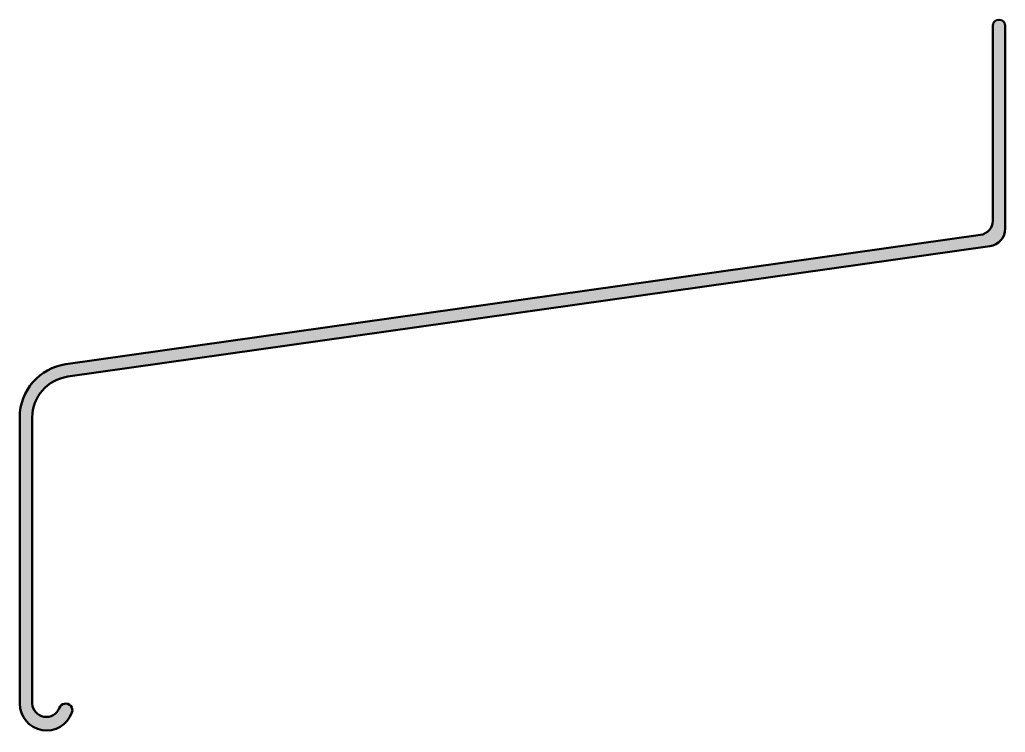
# Model space of a CAD drawing. Extents: x -110 to 0, y -80 to 0.
import ezdxf

# ---------------------------------------------------------------- set-up
doc = ezdxf.new("R2010")
doc.units = 0
doc.layers.add('0S-Alu contour', color=7, linetype='Continuous', lineweight=50)
doc.layers.add('0S-Alu hatch', color=252, linetype='Continuous', lineweight=25)

# ---------------------------------------------------------------- blocks, each defined once
blk = doc.blocks.new('180090__9C92BCE8_C3DA_45EF_AEAC_837D6C437ED5_')
at = {"layer": '0S-Alu hatch'}
h = blk.add_hatch(color=256, dxfattribs=at)
edge = h.paths.add_edge_path()
edge.add_arc((-103.9402458512126, -44.38290265415436), 6.00000000000002, 98.04740004879743, 180)
edge.add_line((-109.9402458512126, -44.38290265415436), (-109.9402458512126, -76.31161549390525))
edge.add_arc((-106.9402453778586, -76.31161577845714), 3.000000473353963, 179.9999945331812, 340.5287609777904)
edge.add_arc((-104.8189250541972, -77.06161653730793), 0.7500002391638203, 340.5287609777913, 520.5287967811317)
edge.add_ellipse((-106.9803331449744, -76.24328062185428), major_axis=(-1.561408751316885, 0), ratio=1, start_angle=2.508339676791877, end_angle=158.6546053602718, ccw=False)
edge.add_line((-108.5402458512126, -76.31161536854762), (-108.5402458512126, -44.38325179725015))
edge.add_ellipse((-103.9402458512126, -44.38325179725015), major_axis=(-4.59999999999998, 0), ratio=1, start_angle=278.04740004879733, end_angle=360, ccw=False)
edge.add_line((-104.5842103808843, -39.82854986578144), (-1.711869480792316, -25.28398918525806))
edge.add_arc((-1.990245851212667, -23.30345728791541), 2.000000000000018, 278.0008727584184, 360)
edge.add_line((0.0097541487873509, -23.30345728791542), (0.0097541487873512, -0.6995537136939057))
edge.add_arc((-0.6902458512126488, -0.699553713693905), 0.6999999999999998, 0, 180)
edge.add_line((-1.390245851212648, -0.6995537136939048), (-1.390245851212648, -22.43489584015425))
edge.add_ellipse((-2.990245851212648, -22.43489584015424), major_axis=(-1.6, 0), ratio=1, start_angle=98.04740004879739, end_angle=180, ccw=False)
edge.add_line((-2.766258188718179, -24.01913999023032), (-104.7801995855669, -38.44198709136906))
at = {"layer": '0S-Alu contour', "color": 7}
for points in [[(-1.390245851212648, -0.6995537136939048), (-1.390245851212648, -22.43489584015425)], [(0.0097541487873509, -23.30345728791542), (0.0097541487873512, -0.6995537136939057)], [(-2.766258188718179, -24.01913999023032), (-104.7801995855669, -38.44198709136906)], [(-104.5842103808843, -39.82854986578144), (-1.711869480792316, -25.28398918525806)], [(-109.9402458512126, -44.38290265415436), (-109.9402458512126, -76.31161549390525)], [(-108.5402458512126, -76.31161536854762), (-108.5402458512126, -44.38325179725015)]]:
    blk.add_lwpolyline(points, dxfattribs=at)
for centre, radius, start, end in [((-0.6902458512126488, -0.699553713693905), 0.6999999999999998, 0, 180), ((-1.990245851212667, -23.30345728791541), 2.000000000000018, 278.0008727584184, 0), ((-103.9402458512126, -44.38290265415436), 6.00000000000002, 98.04740004879743, 180), ((-106.9402453778586, -76.31161577845714), 3.000000473353963, 179.9999945331812, 340.5287609777904), ((-104.8189250541972, -77.06161653730793), 0.7500002391638203, 340.5287609777913, 160.5287967811318)]:
    blk.add_arc(centre, radius, start, end, dxfattribs=at)
at = {"layer": '0S-Alu contour', "color": 7, "extrusion": (0, 0, -1)}
for centre, radius, start, end in [((2.990245851212648, -22.43489584015424), 1.6, 180, 261.9525999512026), ((103.9402458512126, -44.38325179725015), 4.59999999999998, 0, 81.95259995120267), ((106.9803331449744, -76.24328062185428), 1.561408751316885, 201.3453946397283, 357.4916603232081)]:
    blk.add_arc(centre, radius, start, end, dxfattribs=at)
blk = doc.blocks.new('180090__FA4E3F94_EC36_46C5_86B7_D8792F4FCC5C_')
at = {"layer": '0S-Alu contour', "color": 7}
blk.add_blockref('180090__9C92BCE8_C3DA_45EF_AEAC_837D6C437ED5_', (0, 0), dxfattribs=at)

msp = doc.modelspace()

# ---------------------------------------------------------------- block references
at = {"layer": '0S-Alu contour', "color": 7}
msp.add_blockref('180090__FA4E3F94_EC36_46C5_86B7_D8792F4FCC5C_', (0, 0), dxfattribs=at)

doc.saveas('drawing.dxf')
